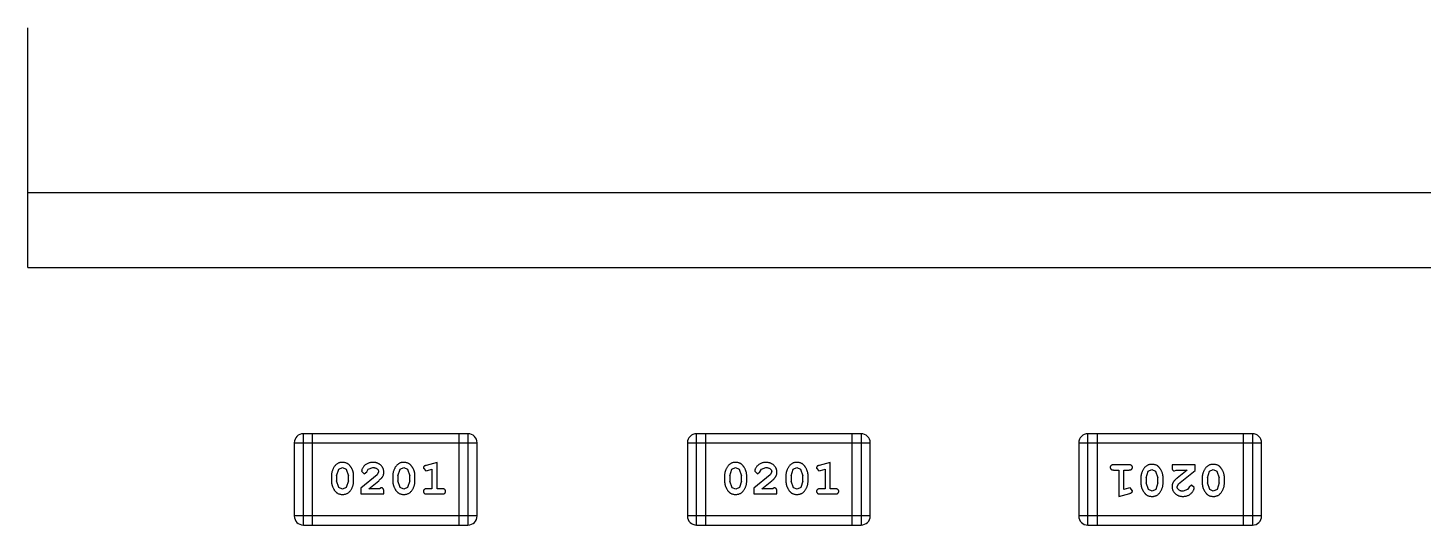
# Model space of a CAD drawing. Header units: millimetres. Extents: x -67 to 102, y -58 to 29.
# Drawn here: x 58.842 to 63.494, y -14.798 to -13.139 of the extents above; entities that cross this region are included whole.
import ezdxf

# ---------------------------------------------------------------- set-up
doc = ezdxf.new("R2010")
doc.units = ezdxf.units.MM
doc.header["$LTSCALE"] = 1.21
doc.header["$MEASUREMENT"] = 0
doc.layers.get('0').update_dxf_attribs({"linetype": 'CONTINUOUS'})

msp = doc.modelspace()

# ---------------------------------------------------------------- linework, layer by layer
at = {"color": 7, "linetype": 'Continuous'}
for p, q in [((58.8423, -13.9389), (58.8423, -13.1389)), ((66.0423, -13.6889), (58.8423, -13.6889)), ((58.8423, -13.9389), (66.0423, -13.9389)), ((59.7611, -14.7976), (59.7611, -14.4928)), ((60.3097, -14.4928), (59.7611, -14.4928)), ((59.7916, -14.7976), (59.7916, -14.4928)), ((60.2792, -14.4928), (60.2792, -14.7976)), ((60.3097, -14.4928), (60.3097, -14.7976)), ((61.0718, -14.7976), (61.0718, -14.4928)), ((61.6205, -14.4928), (61.0718, -14.4928)), ((61.1023, -14.7976), (61.1023, -14.4928)), ((61.59, -14.4928), (61.59, -14.7976)), ((61.6205, -14.4928), (61.6205, -14.7976)), ((62.3767, -14.7979), (62.3767, -14.4931)), ((62.9254, -14.4931), (62.3767, -14.4931)), ((62.4072, -14.4931), (62.4072, -14.7979)), ((62.8949, -14.4931), (62.8949, -14.7979)), ((62.9254, -14.4931), (62.9254, -14.7979)), ((59.7306, -14.5233), (59.7306, -14.7671)), ((59.7306, -14.5233), (60.3402, -14.5233)), ((60.3402, -14.7671), (60.3402, -14.5233)), ((61.0414, -14.5233), (61.0414, -14.7671)), ((61.0414, -14.5233), (61.651, -14.5233)), ((61.651, -14.7671), (61.651, -14.5233)), ((62.3462, -14.5235), (62.3462, -14.7674)), ((62.3462, -14.5235), (62.9558, -14.5235)), ((62.9558, -14.7674), (62.9558, -14.5235)), ((59.879, -14.6116), (59.8914, -14.6058)), ((59.8914, -14.6058), (59.9036, -14.6111)), ((59.9774, -14.6112), (59.9923, -14.6058)), ((60.0836, -14.6116), (60.0959, -14.6058)), ((60.0959, -14.6058), (60.1081, -14.6111)), ((60.2069, -14.5885), (60.1703, -14.5984)), ((60.2069, -14.6766), (60.2069, -14.5885)), ((61.1898, -14.6117), (61.2022, -14.6059)), ((61.2022, -14.6059), (61.2143, -14.6112)), ((61.2882, -14.6113), (61.3031, -14.6059)), ((61.3943, -14.6117), (61.4067, -14.6059)), ((61.4067, -14.6059), (61.4188, -14.6112)), ((61.5176, -14.5886), (61.4811, -14.5985)), ((61.5176, -14.6767), (61.5176, -14.5886)), ((62.5142, -14.5967), (62.4623, -14.5967)), ((62.6573, -14.5967), (62.6573, -14.6045)), ((62.7344, -14.5967), (62.6573, -14.5967)), ((62.7344, -14.6156), (62.7344, -14.5967)), ((59.8545, -14.6332), (59.8545, -14.6509)), ((59.8718, -14.6334), (59.879, -14.6116)), ((59.8718, -14.6334), (59.8718, -14.6506)), ((59.8794, -14.6729), (59.8718, -14.6506)), ((59.9036, -14.6111), (59.9111, -14.6334)), ((59.9111, -14.6506), (59.9039, -14.6724)), ((59.9111, -14.6506), (59.9111, -14.6334)), ((59.9284, -14.6509), (59.9284, -14.6332)), ((60.007, -14.6301), (59.952, -14.6751)), ((59.9552, -14.6179), (59.964, -14.6263)), ((59.964, -14.6263), (59.9725, -14.6197)), ((59.9725, -14.6197), (59.9774, -14.6112)), ((59.9788, -14.6766), (60.0123, -14.6496)), ((60.0118, -14.6204), (60.007, -14.6301)), ((60.059, -14.6332), (60.059, -14.6509)), ((60.0763, -14.6334), (60.0836, -14.6116)), ((60.0763, -14.6334), (60.0763, -14.6506)), ((60.084, -14.6729), (60.0763, -14.6506)), ((60.1081, -14.6111), (60.1156, -14.6334)), ((60.1156, -14.6506), (60.1084, -14.6724)), ((60.1156, -14.6506), (60.1156, -14.6334)), ((60.1329, -14.6509), (60.1329, -14.6332)), ((60.1613, -14.6076), (60.1691, -14.6169)), ((60.1691, -14.6169), (60.1746, -14.6158)), ((60.1746, -14.6158), (60.1896, -14.6117)), ((60.1896, -14.6117), (60.1896, -14.6766)), ((61.1653, -14.6332), (61.1653, -14.6509)), ((61.1826, -14.6335), (61.1898, -14.6117)), ((61.1826, -14.6335), (61.1826, -14.6507)), ((61.1902, -14.673), (61.1826, -14.6507)), ((61.2143, -14.6112), (61.2219, -14.6335)), ((61.2219, -14.6507), (61.2146, -14.6724)), ((61.2219, -14.6507), (61.2219, -14.6335)), ((61.2392, -14.6509), (61.2392, -14.6332)), ((61.3178, -14.6301), (61.2628, -14.6751)), ((61.2659, -14.6179), (61.2748, -14.6263)), ((61.2748, -14.6263), (61.2832, -14.6198)), ((61.2832, -14.6198), (61.2882, -14.6113)), ((61.2895, -14.6767), (61.3231, -14.6496)), ((61.3226, -14.6204), (61.3178, -14.6301)), ((61.3698, -14.6332), (61.3698, -14.6509)), ((61.3871, -14.6335), (61.3943, -14.6117)), ((61.3871, -14.6335), (61.3871, -14.6507)), ((61.3947, -14.673), (61.3871, -14.6507)), ((61.4188, -14.6112), (61.4264, -14.6335)), ((61.4264, -14.6507), (61.4191, -14.6724)), ((61.4264, -14.6507), (61.4264, -14.6335)), ((61.4437, -14.6509), (61.4437, -14.6332)), ((61.472, -14.6076), (61.4799, -14.6169)), ((61.4799, -14.6169), (61.4853, -14.6159)), ((61.4853, -14.6159), (61.5003, -14.6117)), ((61.5003, -14.6117), (61.5003, -14.6767)), ((62.4623, -14.614), (62.4796, -14.614)), ((62.4796, -14.614), (62.4796, -14.7021)), ((62.4969, -14.679), (62.4969, -14.614)), ((62.4969, -14.614), (62.5142, -14.614)), ((62.5535, -14.6397), (62.5535, -14.6575)), ((62.5708, -14.64), (62.5781, -14.6182)), ((62.5708, -14.64), (62.5708, -14.6572)), ((62.5781, -14.6182), (62.5903, -14.6124)), ((62.5903, -14.6124), (62.6025, -14.6177)), ((62.6025, -14.6177), (62.6101, -14.64)), ((62.6101, -14.6572), (62.6101, -14.64)), ((62.6274, -14.6575), (62.6274, -14.6397)), ((62.666, -14.6171), (62.6715, -14.614)), ((62.6715, -14.614), (62.7077, -14.614)), ((62.7077, -14.614), (62.6741, -14.641)), ((62.6794, -14.6605), (62.7344, -14.6156)), ((62.758, -14.6397), (62.758, -14.6575)), ((62.7753, -14.64), (62.7826, -14.6182)), ((62.7753, -14.64), (62.7753, -14.6572)), ((62.7826, -14.6182), (62.7949, -14.6124)), ((62.7949, -14.6124), (62.807, -14.6177)), ((62.807, -14.6177), (62.8146, -14.64)), ((62.8146, -14.6572), (62.8146, -14.64)), ((62.8319, -14.6575), (62.8319, -14.6397)), ((59.8916, -14.6782), (59.8794, -14.6729)), ((59.9039, -14.6724), (59.8916, -14.6782)), ((59.952, -14.6751), (59.952, -14.6939)), ((59.952, -14.6939), (60.0291, -14.6939)), ((60.015, -14.6766), (59.9788, -14.6766)), ((60.0205, -14.6735), (60.015, -14.6766)), ((60.0291, -14.6939), (60.0291, -14.6861)), ((60.0961, -14.6782), (60.084, -14.6729)), ((60.1084, -14.6724), (60.0961, -14.6782)), ((60.1896, -14.6766), (60.1723, -14.6766)), ((60.1723, -14.6939), (60.2242, -14.6939)), ((60.2242, -14.6766), (60.2069, -14.6766)), ((61.2023, -14.6782), (61.1902, -14.673)), ((61.2146, -14.6724), (61.2023, -14.6782)), ((61.2628, -14.6751), (61.2628, -14.694)), ((61.2628, -14.694), (61.3399, -14.694)), ((61.3257, -14.6767), (61.2895, -14.6767)), ((61.3312, -14.6735), (61.3257, -14.6767)), ((61.3399, -14.694), (61.3399, -14.6861)), ((61.4069, -14.6782), (61.3947, -14.673)), ((61.4191, -14.6724), (61.4069, -14.6782)), ((61.5003, -14.6767), (61.483, -14.6767)), ((61.483, -14.694), (61.5349, -14.694)), ((61.5349, -14.6767), (61.5176, -14.6767)), ((62.4796, -14.7021), (62.5161, -14.6922)), ((62.5119, -14.6748), (62.4969, -14.679)), ((62.5173, -14.6738), (62.5119, -14.6748)), ((62.5252, -14.683), (62.5173, -14.6738)), ((62.5784, -14.6795), (62.5708, -14.6572)), ((62.5905, -14.6848), (62.5784, -14.6795)), ((62.6029, -14.679), (62.5905, -14.6848)), ((62.6101, -14.6572), (62.6029, -14.679)), ((62.6746, -14.6703), (62.6794, -14.6605)), ((62.709, -14.6794), (62.6941, -14.6848)), ((62.714, -14.6709), (62.709, -14.6794)), ((62.7224, -14.6643), (62.714, -14.6709)), ((62.7313, -14.6728), (62.7224, -14.6643)), ((62.7829, -14.6795), (62.7753, -14.6572)), ((62.795, -14.6848), (62.7829, -14.6795)), ((62.8074, -14.679), (62.795, -14.6848)), ((62.8146, -14.6572), (62.8074, -14.679)), ((60.3402, -14.7671), (59.7306, -14.7671)), ((61.651, -14.7671), (61.0414, -14.7671)), ((62.9558, -14.7674), (62.3462, -14.7674)), ((59.7611, -14.7976), (60.3097, -14.7976)), ((61.0718, -14.7976), (61.6205, -14.7976)), ((62.3767, -14.7979), (62.9254, -14.7979))]:
    msp.add_line(p, q, dxfattribs=at)
for centre, start, end in [((59.7611, -14.5233), 90, 180), ((60.3097, -14.5233), 0, 90), ((61.0718, -14.5233), 90, 180), ((61.6205, -14.5233), 0, 90), ((62.3767, -14.5235), 90, 180), ((62.9254, -14.5235), 0, 90), ((59.7611, -14.7671), 180, 270), ((60.3097, -14.7671), 270, 0), ((61.0718, -14.7671), 180, 270), ((61.6205, -14.7671), 270, 0), ((62.3767, -14.7674), 180, 270), ((62.9254, -14.7674), 270, 0)]:
    msp.add_arc(centre, 0.0305, start, end, dxfattribs=at)
for points, knots in [([(59.8913, -14.5885), (59.8899, -14.5886), (59.887, -14.5887), (59.883, -14.5894), (59.8791, -14.5905), (59.8755, -14.5921), (59.8722, -14.5941), (59.8692, -14.5966), (59.8664, -14.5996), (59.8639, -14.603), (59.8617, -14.6066), (59.8598, -14.6103), (59.8582, -14.614), (59.8568, -14.6178), (59.8558, -14.6215), (59.855, -14.6254), (59.8546, -14.6293), (59.8545, -14.6319), (59.8545, -14.6332)], [0, 0, 0, 0, 0.06692, 0.130834, 0.19258, 0.252759, 0.312631, 0.373411, 0.436359, 0.501894, 0.568244, 0.632472, 0.69556, 0.757163, 0.818592, 0.878885, 0.939235, 1, 1, 1, 1]), ([(59.9284, -14.6332), (59.9284, -14.6321), (59.9284, -14.6299), (59.9281, -14.6267), (59.9275, -14.6236), (59.9269, -14.6205), (59.926, -14.6175), (59.9248, -14.6144), (59.9235, -14.6115), (59.922, -14.6086), (59.9204, -14.6059), (59.9188, -14.6033), (59.9172, -14.601), (59.9155, -14.5989), (59.9138, -14.597), (59.9121, -14.5954), (59.9103, -14.594), (59.908, -14.5924), (59.9048, -14.5908), (59.9006, -14.5895), (59.8961, -14.5887), (59.8929, -14.5886), (59.8913, -14.5885)], [0, 0, 0, 0, 0.049855, 0.099516, 0.148482, 0.19758, 0.246804, 0.296268, 0.346517, 0.397047, 0.446826, 0.49336, 0.537801, 0.579207, 0.617974, 0.654833, 0.689171, 0.722088, 0.786392, 0.853518, 0.924186, 1, 1, 1, 1]), ([(59.9924, -14.5885), (59.9907, -14.5886), (59.9874, -14.5887), (59.9824, -14.5896), (59.9777, -14.591), (59.9732, -14.593), (59.9691, -14.5954), (59.9654, -14.5983), (59.9623, -14.6015), (59.9598, -14.6051), (59.9578, -14.6087), (59.9563, -14.612), (59.9554, -14.615), (59.9552, -14.617), (59.9552, -14.6179)], [0, 0, 0, 0, 0.098286, 0.193983, 0.289056, 0.384352, 0.477435, 0.566197, 0.652355, 0.737986, 0.818188, 0.887401, 0.94802, 1, 1, 1, 1]), ([(59.9923, -14.6058), (59.9937, -14.6059), (59.9964, -14.606), (60.0002, -14.6068), (60.0036, -14.6082), (60.0065, -14.6101), (60.0088, -14.6124), (60.0106, -14.6149), (60.0116, -14.6176), (60.0117, -14.6194), (60.0118, -14.6204)], [0, 0, 0, 0, 0.156344, 0.299348, 0.4327, 0.561, 0.682299, 0.791883, 0.89611, 1, 1, 1, 1]), ([(60.0291, -14.6213), (60.0291, -14.6202), (60.029, -14.618), (60.0285, -14.6148), (60.0277, -14.6117), (60.0266, -14.6087), (60.0251, -14.6058), (60.0233, -14.6031), (60.0212, -14.6005), (60.0188, -14.5981), (60.0162, -14.5959), (60.0133, -14.5939), (60.0103, -14.5922), (60.0071, -14.5909), (60.0037, -14.5898), (60.0001, -14.5891), (59.9963, -14.5886), (59.9937, -14.5886), (59.9924, -14.5885)], [0, 0, 0, 0, 0.060981, 0.120256, 0.178148, 0.236115, 0.293993, 0.352864, 0.413358, 0.476056, 0.539296, 0.602396, 0.665116, 0.728325, 0.792919, 0.859317, 0.928302, 1, 1, 1, 1]), ([(60.0958, -14.5885), (60.0944, -14.5886), (60.0916, -14.5887), (60.0875, -14.5894), (60.0836, -14.5905), (60.0801, -14.5921), (60.0768, -14.5941), (60.0737, -14.5966), (60.0709, -14.5996), (60.0685, -14.603), (60.0663, -14.6066), (60.0643, -14.6103), (60.0627, -14.614), (60.0613, -14.6178), (60.0603, -14.6215), (60.0595, -14.6254), (60.0591, -14.6293), (60.059, -14.6319), (60.059, -14.6332)], [0, 0, 0, 0, 0.06692, 0.130834, 0.19258, 0.252759, 0.312631, 0.373411, 0.436359, 0.501894, 0.568244, 0.632472, 0.69556, 0.757163, 0.818592, 0.878885, 0.939235, 1, 1, 1, 1]), ([(60.1329, -14.6332), (60.1329, -14.6321), (60.1329, -14.6299), (60.1326, -14.6267), (60.1321, -14.6236), (60.1314, -14.6205), (60.1305, -14.6175), (60.1293, -14.6144), (60.1281, -14.6115), (60.1266, -14.6086), (60.125, -14.6059), (60.1233, -14.6033), (60.1217, -14.601), (60.12, -14.5989), (60.1183, -14.597), (60.1166, -14.5954), (60.1148, -14.594), (60.1125, -14.5924), (60.1093, -14.5908), (60.1051, -14.5895), (60.1006, -14.5887), (60.0974, -14.5886), (60.0958, -14.5885)], [0, 0, 0, 0, 0.049855, 0.099516, 0.148482, 0.19758, 0.246804, 0.296268, 0.346517, 0.397047, 0.446826, 0.49336, 0.537801, 0.579207, 0.617974, 0.654833, 0.689171, 0.722088, 0.786392, 0.853518, 0.924186, 1, 1, 1, 1]), ([(60.1703, -14.5984), (60.1695, -14.5987), (60.1679, -14.5992), (60.1658, -14.6), (60.1642, -14.6009), (60.163, -14.6019), (60.1622, -14.6031), (60.1617, -14.6045), (60.1613, -14.606), (60.1613, -14.607), (60.1613, -14.6076)], [0, 0, 0, 0, 0.187321, 0.344927, 0.475328, 0.579604, 0.674244, 0.773631, 0.882025, 1, 1, 1, 1]), ([(61.202, -14.5886), (61.2006, -14.5886), (61.1978, -14.5887), (61.1937, -14.5894), (61.1899, -14.5905), (61.1863, -14.5921), (61.183, -14.5942), (61.18, -14.5967), (61.1772, -14.5996), (61.1747, -14.603), (61.1725, -14.6066), (61.1706, -14.6103), (61.1689, -14.614), (61.1676, -14.6178), (61.1665, -14.6216), (61.1658, -14.6254), (61.1653, -14.6293), (61.1653, -14.6319), (61.1653, -14.6332)], [0, 0, 0, 0, 0.06692, 0.130834, 0.19258, 0.252759, 0.312631, 0.373411, 0.436359, 0.501894, 0.568244, 0.632472, 0.69556, 0.757163, 0.818592, 0.878885, 0.939235, 1, 1, 1, 1]), ([(61.2392, -14.6332), (61.2392, -14.6321), (61.2391, -14.63), (61.2388, -14.6268), (61.2383, -14.6236), (61.2376, -14.6205), (61.2367, -14.6175), (61.2356, -14.6145), (61.2343, -14.6115), (61.2328, -14.6086), (61.2312, -14.6059), (61.2296, -14.6033), (61.2279, -14.601), (61.2262, -14.5989), (61.2245, -14.5971), (61.2228, -14.5954), (61.2211, -14.594), (61.2187, -14.5924), (61.2156, -14.5908), (61.2114, -14.5895), (61.2068, -14.5887), (61.2037, -14.5886), (61.202, -14.5886)], [0, 0, 0, 0, 0.049855, 0.099516, 0.148482, 0.19758, 0.246804, 0.296268, 0.346517, 0.397047, 0.446826, 0.49336, 0.537801, 0.579207, 0.617974, 0.654833, 0.689171, 0.722088, 0.786392, 0.853518, 0.924186, 1, 1, 1, 1]), ([(61.3032, -14.5886), (61.3015, -14.5886), (61.2981, -14.5887), (61.2932, -14.5896), (61.2885, -14.591), (61.284, -14.593), (61.2798, -14.5954), (61.2762, -14.5983), (61.273, -14.6016), (61.2705, -14.6051), (61.2685, -14.6087), (61.2671, -14.612), (61.2661, -14.6151), (61.266, -14.617), (61.2659, -14.6179)], [0, 0, 0, 0, 0.098286, 0.193983, 0.289056, 0.384352, 0.477435, 0.566197, 0.652355, 0.737986, 0.818188, 0.887401, 0.94802, 1, 1, 1, 1]), ([(61.3031, -14.6059), (61.3045, -14.6059), (61.3072, -14.606), (61.311, -14.6069), (61.3144, -14.6082), (61.3173, -14.6102), (61.3196, -14.6124), (61.3213, -14.6149), (61.3224, -14.6176), (61.3225, -14.6195), (61.3226, -14.6204)], [0, 0, 0, 0, 0.156344, 0.299348, 0.4327, 0.561, 0.682299, 0.791883, 0.89611, 1, 1, 1, 1]), ([(61.3399, -14.6213), (61.3398, -14.6202), (61.3398, -14.618), (61.3393, -14.6148), (61.3385, -14.6117), (61.3373, -14.6087), (61.3359, -14.6059), (61.3341, -14.6031), (61.332, -14.6006), (61.3296, -14.5981), (61.327, -14.5959), (61.3241, -14.5939), (61.3211, -14.5923), (61.3178, -14.5909), (61.3144, -14.5899), (61.3109, -14.5891), (61.3071, -14.5887), (61.3045, -14.5886), (61.3032, -14.5886)], [0, 0, 0, 0, 0.060981, 0.120256, 0.178148, 0.236115, 0.293993, 0.352864, 0.413358, 0.476056, 0.539296, 0.602396, 0.665116, 0.728325, 0.792919, 0.859317, 0.928302, 1, 1, 1, 1]), ([(61.4066, -14.5886), (61.4051, -14.5886), (61.4023, -14.5887), (61.3982, -14.5894), (61.3944, -14.5905), (61.3908, -14.5921), (61.3875, -14.5942), (61.3845, -14.5967), (61.3817, -14.5996), (61.3792, -14.603), (61.377, -14.6066), (61.3751, -14.6103), (61.3734, -14.614), (61.3721, -14.6178), (61.371, -14.6216), (61.3703, -14.6254), (61.3698, -14.6293), (61.3698, -14.6319), (61.3698, -14.6332)], [0, 0, 0, 0, 0.06692, 0.130834, 0.19258, 0.252759, 0.312631, 0.373411, 0.436359, 0.501894, 0.568244, 0.632472, 0.69556, 0.757163, 0.818592, 0.878885, 0.939235, 1, 1, 1, 1]), ([(61.4437, -14.6332), (61.4437, -14.6321), (61.4436, -14.63), (61.4434, -14.6268), (61.4428, -14.6236), (61.4421, -14.6205), (61.4412, -14.6175), (61.4401, -14.6145), (61.4388, -14.6115), (61.4373, -14.6086), (61.4357, -14.6059), (61.4341, -14.6033), (61.4324, -14.601), (61.4308, -14.5989), (61.429, -14.5971), (61.4273, -14.5954), (61.4256, -14.594), (61.4232, -14.5924), (61.4201, -14.5908), (61.4159, -14.5895), (61.4114, -14.5887), (61.4082, -14.5886), (61.4066, -14.5886)], [0, 0, 0, 0, 0.049855, 0.099516, 0.148482, 0.19758, 0.246804, 0.296268, 0.346517, 0.397047, 0.446826, 0.49336, 0.537801, 0.579207, 0.617974, 0.654833, 0.689171, 0.722088, 0.786392, 0.853518, 0.924186, 1, 1, 1, 1]), ([(61.4811, -14.5985), (61.4802, -14.5987), (61.4787, -14.5992), (61.4766, -14.6), (61.4749, -14.6009), (61.4737, -14.602), (61.4729, -14.6031), (61.4724, -14.6045), (61.4721, -14.606), (61.472, -14.6071), (61.472, -14.6076)], [0, 0, 0, 0, 0.187321, 0.344927, 0.475328, 0.579604, 0.674244, 0.773631, 0.882025, 1, 1, 1, 1]), ([(62.4623, -14.5967), (62.4614, -14.5967), (62.4597, -14.5967), (62.4574, -14.5972), (62.4554, -14.5979), (62.4539, -14.599), (62.4527, -14.6003), (62.4518, -14.6019), (62.4513, -14.6035), (62.4513, -14.6047), (62.4512, -14.6053)], [0, 0, 0, 0, 0.169012, 0.317488, 0.445429, 0.560977, 0.67065, 0.776666, 0.88492, 1, 1, 1, 1]), ([(62.4512, -14.6053), (62.4513, -14.6059), (62.4513, -14.6071), (62.4518, -14.6088), (62.4527, -14.6103), (62.4539, -14.6116), (62.4554, -14.6127), (62.4574, -14.6135), (62.4597, -14.6139), (62.4614, -14.614), (62.4623, -14.614)], [0, 0, 0, 0, 0.11517, 0.223509, 0.328254, 0.438012, 0.553651, 0.682263, 0.830856, 1, 1, 1, 1]), ([(62.5252, -14.6053), (62.5252, -14.6047), (62.5251, -14.6035), (62.5246, -14.6019), (62.5237, -14.6004), (62.5226, -14.599), (62.521, -14.5979), (62.5191, -14.5972), (62.5167, -14.5967), (62.5151, -14.5967), (62.5142, -14.5967)], [0, 0, 0, 0, 0.115051, 0.223278, 0.329269, 0.437893, 0.554681, 0.682591, 0.83103, 1, 1, 1, 1]), ([(62.5142, -14.614), (62.5151, -14.614), (62.5167, -14.6139), (62.5191, -14.6135), (62.521, -14.6127), (62.5226, -14.6116), (62.5237, -14.6103), (62.5246, -14.6088), (62.5251, -14.6071), (62.5252, -14.6059), (62.5252, -14.6053)], [0, 0, 0, 0, 0.169102, 0.317658, 0.446239, 0.563118, 0.671828, 0.776546, 0.884858, 1, 1, 1, 1]), ([(62.5904, -14.5951), (62.589, -14.5951), (62.5861, -14.5952), (62.582, -14.5959), (62.5782, -14.5971), (62.5746, -14.5986), (62.5713, -14.6007), (62.5683, -14.6032), (62.5655, -14.6061), (62.563, -14.6095), (62.5608, -14.6131), (62.5589, -14.6168), (62.5572, -14.6205), (62.5558, -14.6243), (62.5548, -14.6281), (62.554, -14.6319), (62.5536, -14.6358), (62.5535, -14.6384), (62.5535, -14.6397)], [0, 0, 0, 0, 0.067217, 0.131051, 0.19272, 0.252824, 0.312745, 0.373449, 0.436041, 0.501494, 0.567761, 0.632087, 0.695096, 0.757109, 0.817993, 0.878657, 0.939311, 1, 1, 1, 1]), ([(62.6274, -14.6397), (62.6274, -14.6386), (62.6274, -14.6365), (62.6271, -14.6333), (62.6266, -14.6302), (62.6259, -14.6271), (62.625, -14.6241), (62.6239, -14.6211), (62.6226, -14.6181), (62.6212, -14.6152), (62.6196, -14.6125), (62.618, -14.61), (62.6163, -14.6077), (62.6147, -14.6055), (62.613, -14.6037), (62.6113, -14.602), (62.6095, -14.6006), (62.6072, -14.599), (62.604, -14.5974), (62.5998, -14.5961), (62.5952, -14.5952), (62.592, -14.5952), (62.5904, -14.5951)], [0, 0, 0, 0, 0.049886, 0.09882, 0.148132, 0.19689, 0.246038, 0.295176, 0.345305, 0.395692, 0.445312, 0.491875, 0.535813, 0.577009, 0.616081, 0.652689, 0.687585, 0.720206, 0.785062, 0.85223, 0.923759, 1, 1, 1, 1]), ([(62.6573, -14.6045), (62.6574, -14.6056), (62.6574, -14.6076), (62.6578, -14.6103), (62.6585, -14.6125), (62.6596, -14.6143), (62.6609, -14.6156), (62.6624, -14.6165), (62.6641, -14.6171), (62.6653, -14.6171), (62.666, -14.6171)], [0, 0, 0, 0, 0.1844, 0.34094, 0.473574, 0.586824, 0.690029, 0.789175, 0.890445, 1, 1, 1, 1]), ([(62.7949, -14.5951), (62.7935, -14.5951), (62.7906, -14.5952), (62.7866, -14.5959), (62.7827, -14.5971), (62.7791, -14.5986), (62.7758, -14.6007), (62.7728, -14.6032), (62.77, -14.6061), (62.7675, -14.6095), (62.7653, -14.6131), (62.7634, -14.6168), (62.7617, -14.6205), (62.7603, -14.6243), (62.7593, -14.6281), (62.7585, -14.6319), (62.7581, -14.6358), (62.758, -14.6384), (62.758, -14.6397)], [0, 0, 0, 0, 0.067217, 0.131051, 0.19272, 0.252824, 0.312745, 0.373449, 0.436041, 0.501494, 0.567761, 0.632087, 0.695096, 0.757109, 0.817993, 0.878657, 0.939311, 1, 1, 1, 1]), ([(62.8319, -14.6397), (62.8319, -14.6386), (62.8319, -14.6365), (62.8316, -14.6333), (62.8311, -14.6302), (62.8304, -14.6271), (62.8295, -14.6241), (62.8284, -14.6211), (62.8271, -14.6181), (62.8257, -14.6152), (62.8241, -14.6125), (62.8225, -14.61), (62.8208, -14.6077), (62.8192, -14.6055), (62.8175, -14.6037), (62.8158, -14.602), (62.814, -14.6006), (62.8117, -14.599), (62.8085, -14.5974), (62.8043, -14.5961), (62.7997, -14.5952), (62.7965, -14.5952), (62.7949, -14.5951)], [0, 0, 0, 0, 0.049886, 0.09882, 0.148132, 0.19689, 0.246038, 0.295176, 0.345305, 0.395692, 0.445312, 0.491875, 0.535813, 0.577009, 0.616081, 0.652689, 0.687585, 0.720206, 0.785062, 0.85223, 0.923759, 1, 1, 1, 1]), ([(59.8545, -14.6509), (59.8545, -14.652), (59.8545, -14.6541), (59.8549, -14.6573), (59.8553, -14.6604), (59.856, -14.6635), (59.8569, -14.6666), (59.858, -14.6695), (59.8593, -14.6725), (59.8608, -14.6754), (59.8624, -14.6781), (59.864, -14.6807), (59.8656, -14.683), (59.8673, -14.6851), (59.869, -14.6869), (59.8707, -14.6886), (59.8724, -14.69), (59.8748, -14.6916), (59.8779, -14.6932), (59.8821, -14.6945), (59.8867, -14.6954), (59.8899, -14.6955), (59.8915, -14.6955)], [0, 0, 0, 0, 0.049886, 0.09882, 0.148132, 0.19689, 0.246038, 0.295176, 0.345305, 0.395692, 0.445312, 0.491875, 0.535813, 0.577009, 0.616081, 0.652689, 0.687585, 0.720206, 0.785062, 0.85223, 0.923759, 1, 1, 1, 1]), ([(59.8915, -14.6955), (59.893, -14.6955), (59.8958, -14.6954), (59.8999, -14.6947), (59.9037, -14.6936), (59.9073, -14.692), (59.9106, -14.69), (59.9137, -14.6874), (59.9165, -14.6845), (59.9189, -14.6811), (59.9211, -14.6775), (59.9231, -14.6738), (59.9247, -14.6701), (59.9261, -14.6664), (59.9271, -14.6625), (59.9279, -14.6587), (59.9283, -14.6548), (59.9284, -14.6522), (59.9284, -14.6509)], [0, 0, 0, 0, 0.067217, 0.131051, 0.19272, 0.252824, 0.312745, 0.373449, 0.436041, 0.501494, 0.567761, 0.632087, 0.695096, 0.757109, 0.817993, 0.878657, 0.939311, 1, 1, 1, 1]), ([(60.0123, -14.6496), (60.0132, -14.6488), (60.0149, -14.6473), (60.0173, -14.6451), (60.0194, -14.643), (60.0213, -14.641), (60.0229, -14.6392), (60.0242, -14.6374), (60.0254, -14.6358), (60.0265, -14.6337), (60.0276, -14.6311), (60.0285, -14.628), (60.029, -14.6247), (60.0291, -14.6224), (60.0291, -14.6213)], [0, 0, 0, 0, 0.103002, 0.197728, 0.285279, 0.365235, 0.437224, 0.502446, 0.560545, 0.611446, 0.707576, 0.80349, 0.900532, 1, 1, 1, 1]), ([(60.059, -14.6509), (60.059, -14.652), (60.0591, -14.6541), (60.0594, -14.6573), (60.0598, -14.6604), (60.0606, -14.6635), (60.0614, -14.6666), (60.0626, -14.6695), (60.0638, -14.6725), (60.0653, -14.6754), (60.0669, -14.6781), (60.0685, -14.6807), (60.0701, -14.683), (60.0718, -14.6851), (60.0735, -14.6869), (60.0752, -14.6886), (60.0769, -14.69), (60.0793, -14.6916), (60.0825, -14.6932), (60.0867, -14.6945), (60.0912, -14.6954), (60.0944, -14.6955), (60.096, -14.6955)], [0, 0, 0, 0, 0.049886, 0.09882, 0.148132, 0.19689, 0.246038, 0.295176, 0.345305, 0.395692, 0.445312, 0.491875, 0.535813, 0.577009, 0.616081, 0.652689, 0.687585, 0.720206, 0.785062, 0.85223, 0.923759, 1, 1, 1, 1]), ([(60.096, -14.6955), (60.0975, -14.6955), (60.1003, -14.6954), (60.1044, -14.6947), (60.1082, -14.6936), (60.1118, -14.692), (60.1151, -14.69), (60.1182, -14.6874), (60.121, -14.6845), (60.1234, -14.6811), (60.1256, -14.6775), (60.1276, -14.6738), (60.1292, -14.6701), (60.1306, -14.6664), (60.1316, -14.6625), (60.1324, -14.6587), (60.1329, -14.6548), (60.1329, -14.6522), (60.1329, -14.6509)], [0, 0, 0, 0, 0.067217, 0.131051, 0.19272, 0.252824, 0.312745, 0.373449, 0.436041, 0.501494, 0.567761, 0.632087, 0.695096, 0.757109, 0.817993, 0.878657, 0.939311, 1, 1, 1, 1]), ([(61.1653, -14.6509), (61.1653, -14.652), (61.1653, -14.6541), (61.1656, -14.6573), (61.1661, -14.6604), (61.1668, -14.6635), (61.1677, -14.6666), (61.1688, -14.6696), (61.1701, -14.6725), (61.1715, -14.6754), (61.1731, -14.6781), (61.1747, -14.6807), (61.1764, -14.683), (61.178, -14.6851), (61.1797, -14.687), (61.1814, -14.6886), (61.1832, -14.6901), (61.1855, -14.6917), (61.1887, -14.6933), (61.1929, -14.6946), (61.1975, -14.6954), (61.2007, -14.6955), (61.2023, -14.6955)], [0, 0, 0, 0, 0.049886, 0.09882, 0.148132, 0.19689, 0.246038, 0.295176, 0.345305, 0.395692, 0.445312, 0.491875, 0.535813, 0.577009, 0.616081, 0.652689, 0.687585, 0.720206, 0.785062, 0.85223, 0.923759, 1, 1, 1, 1]), ([(61.2023, -14.6955), (61.2037, -14.6955), (61.2066, -14.6954), (61.2106, -14.6947), (61.2145, -14.6936), (61.2181, -14.692), (61.2214, -14.69), (61.2244, -14.6875), (61.2272, -14.6845), (61.2297, -14.6811), (61.2319, -14.6775), (61.2338, -14.6739), (61.2355, -14.6701), (61.2369, -14.6664), (61.2379, -14.6626), (61.2387, -14.6587), (61.2391, -14.6548), (61.2392, -14.6522), (61.2392, -14.6509)], [0, 0, 0, 0, 0.067217, 0.131051, 0.19272, 0.252824, 0.312745, 0.373449, 0.436041, 0.501494, 0.567761, 0.632087, 0.695096, 0.757109, 0.817993, 0.878657, 0.939311, 1, 1, 1, 1]), ([(61.3231, -14.6496), (61.324, -14.6489), (61.3257, -14.6474), (61.3281, -14.6452), (61.3302, -14.643), (61.332, -14.6411), (61.3336, -14.6392), (61.335, -14.6374), (61.3361, -14.6358), (61.3372, -14.6337), (61.3383, -14.6312), (61.3392, -14.628), (61.3398, -14.6247), (61.3398, -14.6225), (61.3399, -14.6213)], [0, 0, 0, 0, 0.103002, 0.197728, 0.285279, 0.365235, 0.437224, 0.502446, 0.560545, 0.611446, 0.707576, 0.80349, 0.900532, 1, 1, 1, 1]), ([(61.3698, -14.6509), (61.3698, -14.652), (61.3698, -14.6541), (61.3701, -14.6573), (61.3706, -14.6604), (61.3713, -14.6635), (61.3722, -14.6666), (61.3733, -14.6696), (61.3746, -14.6725), (61.3761, -14.6754), (61.3776, -14.6781), (61.3792, -14.6807), (61.3809, -14.683), (61.3825, -14.6851), (61.3842, -14.687), (61.3859, -14.6886), (61.3877, -14.6901), (61.39, -14.6917), (61.3932, -14.6933), (61.3974, -14.6946), (61.402, -14.6954), (61.4052, -14.6955), (61.4068, -14.6955)], [0, 0, 0, 0, 0.049886, 0.09882, 0.148132, 0.19689, 0.246038, 0.295176, 0.345305, 0.395692, 0.445312, 0.491875, 0.535813, 0.577009, 0.616081, 0.652689, 0.687585, 0.720206, 0.785062, 0.85223, 0.923759, 1, 1, 1, 1]), ([(61.4068, -14.6955), (61.4083, -14.6955), (61.4111, -14.6954), (61.4152, -14.6947), (61.419, -14.6936), (61.4226, -14.692), (61.4259, -14.69), (61.4289, -14.6875), (61.4317, -14.6845), (61.4342, -14.6811), (61.4364, -14.6775), (61.4384, -14.6739), (61.44, -14.6701), (61.4414, -14.6664), (61.4424, -14.6626), (61.4432, -14.6587), (61.4436, -14.6548), (61.4437, -14.6522), (61.4437, -14.6509)], [0, 0, 0, 0, 0.067217, 0.131051, 0.19272, 0.252824, 0.312745, 0.373449, 0.436041, 0.501494, 0.567761, 0.632087, 0.695096, 0.757109, 0.817993, 0.878657, 0.939311, 1, 1, 1, 1]), ([(62.6741, -14.641), (62.6732, -14.6418), (62.6715, -14.6433), (62.6691, -14.6455), (62.667, -14.6476), (62.6652, -14.6496), (62.6636, -14.6515), (62.6622, -14.6532), (62.6611, -14.6549), (62.66, -14.6569), (62.6589, -14.6595), (62.658, -14.6627), (62.6574, -14.6659), (62.6574, -14.6682), (62.6573, -14.6693)], [0, 0, 0, 0, 0.103002, 0.197728, 0.285279, 0.365235, 0.437224, 0.502446, 0.560545, 0.611446, 0.707576, 0.80349, 0.900532, 1, 1, 1, 1]), ([(60.0291, -14.6861), (60.0291, -14.685), (60.0291, -14.683), (60.0286, -14.6803), (60.0279, -14.6781), (60.0269, -14.6763), (60.0256, -14.675), (60.024, -14.6741), (60.0223, -14.6736), (60.0211, -14.6735), (60.0205, -14.6735)], [0, 0, 0, 0, 0.1844, 0.34094, 0.473574, 0.586824, 0.690029, 0.789175, 0.890445, 1, 1, 1, 1]), ([(60.1723, -14.6766), (60.1714, -14.6767), (60.1697, -14.6767), (60.1674, -14.6772), (60.1654, -14.6779), (60.1638, -14.679), (60.1627, -14.6803), (60.1619, -14.6818), (60.1614, -14.6835), (60.1613, -14.6847), (60.1613, -14.6853)], [0, 0, 0, 0, 0.169102, 0.317658, 0.446239, 0.563118, 0.671828, 0.776546, 0.884858, 1, 1, 1, 1]), ([(60.1613, -14.6853), (60.1613, -14.6859), (60.1614, -14.6871), (60.1619, -14.6888), (60.1627, -14.6903), (60.1638, -14.6916), (60.1654, -14.6927), (60.1674, -14.6934), (60.1697, -14.6939), (60.1714, -14.6939), (60.1723, -14.6939)], [0, 0, 0, 0, 0.115051, 0.223278, 0.329269, 0.437893, 0.554681, 0.682591, 0.83103, 1, 1, 1, 1]), ([(60.2352, -14.6853), (60.2352, -14.6847), (60.2351, -14.6835), (60.2346, -14.6818), (60.2338, -14.6803), (60.2326, -14.679), (60.231, -14.6779), (60.2291, -14.6772), (60.2268, -14.6767), (60.2251, -14.6767), (60.2242, -14.6766)], [0, 0, 0, 0, 0.11517, 0.223509, 0.328254, 0.438012, 0.553651, 0.682263, 0.830856, 1, 1, 1, 1]), ([(60.2242, -14.6939), (60.2251, -14.6939), (60.2268, -14.6939), (60.2291, -14.6934), (60.231, -14.6927), (60.2326, -14.6916), (60.2338, -14.6903), (60.2346, -14.6888), (60.2351, -14.6871), (60.2352, -14.6859), (60.2352, -14.6853)], [0, 0, 0, 0, 0.169012, 0.317488, 0.445429, 0.560977, 0.67065, 0.776666, 0.88492, 1, 1, 1, 1]), ([(61.3399, -14.6861), (61.3399, -14.685), (61.3398, -14.6831), (61.3394, -14.6804), (61.3387, -14.6781), (61.3376, -14.6764), (61.3363, -14.6751), (61.3348, -14.6742), (61.3331, -14.6736), (61.3319, -14.6736), (61.3312, -14.6735)], [0, 0, 0, 0, 0.1844, 0.34094, 0.473574, 0.586824, 0.690029, 0.789175, 0.890445, 1, 1, 1, 1]), ([(61.483, -14.6767), (61.4821, -14.6767), (61.4805, -14.6767), (61.4781, -14.6772), (61.4762, -14.678), (61.4746, -14.679), (61.4735, -14.6804), (61.4726, -14.6818), (61.4721, -14.6835), (61.4721, -14.6847), (61.472, -14.6853)], [0, 0, 0, 0, 0.169102, 0.317658, 0.446239, 0.563118, 0.671828, 0.776546, 0.884858, 1, 1, 1, 1]), ([(61.472, -14.6853), (61.4721, -14.6859), (61.4721, -14.6871), (61.4726, -14.6888), (61.4735, -14.6903), (61.4746, -14.6917), (61.4762, -14.6927), (61.4781, -14.6934), (61.4805, -14.6939), (61.4821, -14.694), (61.483, -14.694)], [0, 0, 0, 0, 0.115051, 0.223278, 0.329269, 0.437893, 0.554681, 0.682591, 0.83103, 1, 1, 1, 1]), ([(61.546, -14.6853), (61.5459, -14.6847), (61.5459, -14.6835), (61.5454, -14.6818), (61.5445, -14.6803), (61.5434, -14.679), (61.5418, -14.6779), (61.5398, -14.6772), (61.5375, -14.6767), (61.5358, -14.6767), (61.5349, -14.6767)], [0, 0, 0, 0, 0.11517, 0.223509, 0.328254, 0.438012, 0.553651, 0.682263, 0.830856, 1, 1, 1, 1]), ([(61.5349, -14.694), (61.5358, -14.694), (61.5375, -14.6939), (61.5398, -14.6934), (61.5418, -14.6927), (61.5433, -14.6916), (61.5445, -14.6903), (61.5454, -14.6888), (61.5459, -14.6871), (61.5459, -14.6859), (61.546, -14.6853)], [0, 0, 0, 0, 0.169012, 0.317488, 0.445429, 0.560977, 0.67065, 0.776666, 0.88492, 1, 1, 1, 1]), ([(62.5161, -14.6922), (62.517, -14.6919), (62.5185, -14.6915), (62.5206, -14.6906), (62.5223, -14.6897), (62.5235, -14.6887), (62.5243, -14.6875), (62.5248, -14.6862), (62.5251, -14.6847), (62.5252, -14.6836), (62.5252, -14.683)], [0, 0, 0, 0, 0.187321, 0.344927, 0.475328, 0.579604, 0.674244, 0.773631, 0.882025, 1, 1, 1, 1]), ([(62.5535, -14.6575), (62.5535, -14.6585), (62.5536, -14.6607), (62.5538, -14.6639), (62.5544, -14.667), (62.5551, -14.6701), (62.556, -14.6732), (62.5571, -14.6762), (62.5584, -14.6791), (62.5599, -14.682), (62.5615, -14.6848), (62.5631, -14.6873), (62.5648, -14.6896), (62.5664, -14.6917), (62.5682, -14.6936), (62.5699, -14.6952), (62.5716, -14.6967), (62.574, -14.6982), (62.5771, -14.6998), (62.5813, -14.7011), (62.5859, -14.7019), (62.589, -14.702), (62.5906, -14.7021)], [0, 0, 0, 0, 0.049855, 0.099516, 0.148482, 0.19758, 0.246804, 0.296268, 0.346517, 0.397047, 0.446826, 0.49336, 0.537801, 0.579207, 0.617974, 0.654833, 0.689171, 0.722088, 0.786392, 0.853518, 0.924186, 1, 1, 1, 1]), ([(62.5906, -14.7021), (62.5921, -14.702), (62.5949, -14.702), (62.599, -14.7013), (62.6028, -14.7001), (62.6064, -14.6986), (62.6097, -14.6965), (62.6127, -14.694), (62.6155, -14.691), (62.618, -14.6876), (62.6202, -14.684), (62.6221, -14.6803), (62.6238, -14.6766), (62.6251, -14.6729), (62.6262, -14.6691), (62.6269, -14.6652), (62.6274, -14.6614), (62.6274, -14.6588), (62.6274, -14.6575)], [0, 0, 0, 0, 0.06692, 0.130834, 0.19258, 0.252759, 0.312631, 0.373411, 0.436359, 0.501894, 0.568244, 0.632472, 0.69556, 0.757163, 0.818592, 0.878885, 0.939235, 1, 1, 1, 1]), ([(62.6573, -14.6693), (62.6574, -14.6704), (62.6574, -14.6726), (62.6579, -14.6759), (62.6587, -14.679), (62.6599, -14.682), (62.6613, -14.6848), (62.6631, -14.6875), (62.6652, -14.6901), (62.6676, -14.6925), (62.6702, -14.6948), (62.6731, -14.6968), (62.6761, -14.6984), (62.6794, -14.6998), (62.6828, -14.7008), (62.6863, -14.7016), (62.6901, -14.702), (62.6927, -14.7021), (62.694, -14.7021)], [0, 0, 0, 0, 0.060981, 0.120256, 0.178148, 0.236115, 0.293993, 0.352864, 0.413358, 0.476056, 0.539296, 0.602396, 0.665116, 0.728325, 0.792919, 0.859317, 0.928302, 1, 1, 1, 1]), ([(62.6941, -14.6848), (62.6927, -14.6847), (62.69, -14.6847), (62.6862, -14.6838), (62.6828, -14.6824), (62.68, -14.6805), (62.6776, -14.6782), (62.6759, -14.6758), (62.6748, -14.6731), (62.6747, -14.6712), (62.6746, -14.6703)], [0, 0, 0, 0, 0.156344, 0.299348, 0.4327, 0.561, 0.682299, 0.791883, 0.89611, 1, 1, 1, 1]), ([(62.694, -14.7021), (62.6957, -14.702), (62.6991, -14.7019), (62.704, -14.7011), (62.7087, -14.6996), (62.7132, -14.6976), (62.7174, -14.6952), (62.721, -14.6923), (62.7242, -14.6891), (62.7267, -14.6855), (62.7287, -14.682), (62.7301, -14.6786), (62.7311, -14.6756), (62.7312, -14.6737), (62.7313, -14.6728)], [0, 0, 0, 0, 0.098286, 0.193983, 0.289056, 0.384352, 0.477435, 0.566197, 0.652355, 0.737986, 0.818188, 0.887401, 0.94802, 1, 1, 1, 1]), ([(62.758, -14.6575), (62.758, -14.6585), (62.7581, -14.6607), (62.7584, -14.6639), (62.7589, -14.667), (62.7596, -14.6701), (62.7605, -14.6732), (62.7616, -14.6762), (62.7629, -14.6791), (62.7644, -14.682), (62.766, -14.6848), (62.7676, -14.6873), (62.7693, -14.6896), (62.771, -14.6917), (62.7727, -14.6936), (62.7744, -14.6952), (62.7761, -14.6967), (62.7785, -14.6982), (62.7816, -14.6998), (62.7858, -14.7011), (62.7904, -14.7019), (62.7935, -14.702), (62.7952, -14.7021)], [0, 0, 0, 0, 0.049855, 0.099516, 0.148482, 0.19758, 0.246804, 0.296268, 0.346517, 0.397047, 0.446826, 0.49336, 0.537801, 0.579207, 0.617974, 0.654833, 0.689171, 0.722088, 0.786392, 0.853518, 0.924186, 1, 1, 1, 1]), ([(62.7952, -14.7021), (62.7966, -14.702), (62.7994, -14.702), (62.8035, -14.7013), (62.8073, -14.7001), (62.8109, -14.6986), (62.8142, -14.6965), (62.8172, -14.694), (62.82, -14.691), (62.8225, -14.6876), (62.8247, -14.684), (62.8266, -14.6803), (62.8283, -14.6766), (62.8296, -14.6729), (62.8307, -14.6691), (62.8314, -14.6652), (62.8319, -14.6614), (62.8319, -14.6588), (62.8319, -14.6575)], [0, 0, 0, 0, 0.06692, 0.130834, 0.19258, 0.252759, 0.312631, 0.373411, 0.436359, 0.501894, 0.568244, 0.632472, 0.69556, 0.757163, 0.818592, 0.878885, 0.939235, 1, 1, 1, 1])]:
    msp.add_open_spline(points, degree=3, knots=knots, dxfattribs=at)

doc.saveas('drawing.dxf')
